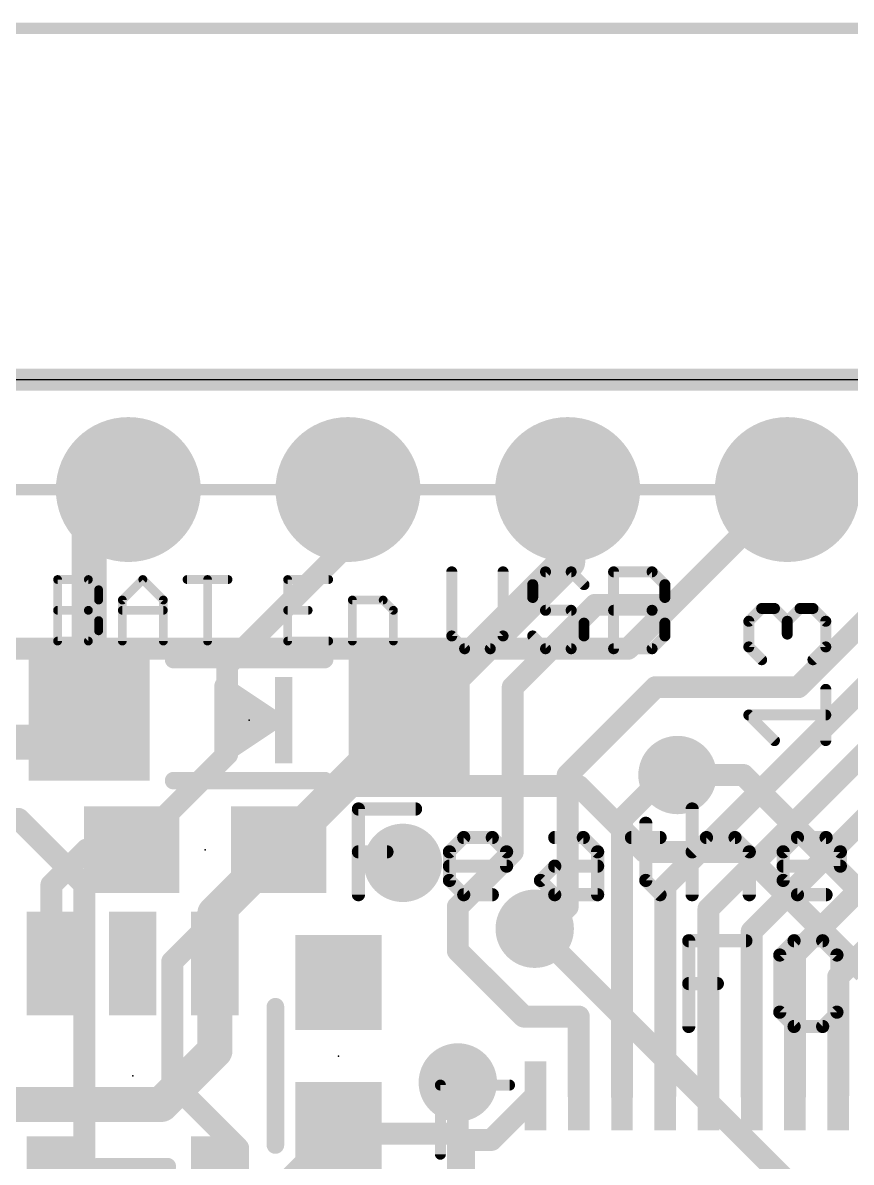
# Model space of a CAD drawing. Extents: x -11.5 to 69.1, y -5.3 to 31.9.
# Drawn here: x 15.29 to 24.87, y 13.81 to 26.99 of the extents above; entities that cross this region are included whole.
import ezdxf

# ---------------------------------------------------------------- set-up
doc = ezdxf.new("R2010")
doc.units = 0
for name, color, linetype in [('1', 12, 'CONTINUOUS'), ('16', 132, 'CONTINUOUS'), ('17', 110, 'CONTINUOUS'), ('18', 110, 'CONTINUOUS'), ('20', 53, 'CONTINUOUS'), ('21', 40, 'CONTINUOUS'), ('23', 40, 'CONTINUOUS'), ('47', 253, 'CONTINUOUS')]:
    doc.layers.add(name, color=color, linetype=linetype)

# ---------------------------------------------------------------- blocks, each defined once
blk = doc.blocks.new('RECT')
blk.add_solid([(-0.5, -0.5), (0.5, -0.5), (-0.5, 0.5), (0.5, 0.5)])
blk = doc.blocks.new('ROUNDP')
at = {"const_width": 0.5}
blk.add_lwpolyline([(0, -0.25, 1), (0, 0.25, 1), (0, -0.25)], format="xyb", dxfattribs=at)
blk = doc.blocks.new('ROUNDV')
at = {"const_width": 0.5}
blk.add_lwpolyline([(0, -0.25, 1), (0, 0.25, 1), (0, -0.25)], format="xyb", dxfattribs=at)

msp = doc.modelspace()

# ---------------------------------------------------------------- linework, layer by layer
at = {"layer": '1'}
for points, const_width in [([(60.452, 22.86), (0, 22.86)], 0.254), ([(16.057, 21.137), (16.51, 21.59)], 0.4064), ([(21.59, 20.756), (21.59, 21.59)], 0.4064), ([(19.05, 21.59), (19.05, 20.955)], 0.254), ([(22.7965, 20.2565), (24.13, 21.59)], 0.254), ([(16.057, 18.923), (16.057, 21.137)], 0.4064), ([(19.05, 20.955), (17.653, 19.558)], 0.254), ([(19.757, 18.923), (21.59, 20.756)], 0.4064), ([(25.273, 20.32), (24.257, 19.304)], 0.254), ([(20.955, 19.304), (21.9075, 20.2565)], 0.254), ([(21.9075, 20.2565), (22.7965, 20.2565)], 0.254), ([(25.527, 19.812), (22.7182, 17.0032)], 0.254), ([(17.653, 19.558), (17.653, 18.5284)], 0.254), ([(20.955, 17.399), (20.955, 19.304)], 0.254), ([(22.606, 19.304), (21.59, 18.288)], 0.254), ([(24.257, 19.304), (22.606, 19.304)], 0.254), ([(25.781, 19.304), (23.2182, 16.7412)], 0.254), ([(18.249, 17.4244), (19.7476, 18.923)], 0.4064), ([(15.803, 18.669), (16.057, 18.923)], 0.254), ([(19.7476, 18.923), (19.757, 18.923)], 0.254), ([(14.86, 18.669), (15.803, 18.669)], 0.4064), ([(23.7182, 16.4792), (26.035, 18.796)], 0.254), ([(17.653, 18.5284), (16.549, 17.4244)], 0.254), ([(21.59, 18.288), (21.59, 16.764)], 0.254), ([(22.2182, 17.78), (22.7262, 18.288)], 0.254), ([(22.7262, 18.288), (22.86, 18.288)], 0.254), ([(24.2182, 16.2172), (26.289, 18.288)], 0.254), ([(22.2182, 17.78), (22.2182, 14.5766)], 0.254), ([(16.0274, 17.4244), (15.621, 17.018)], 0.254), ([(16.549, 17.4244), (16.0274, 17.4244)], 0.254), ([(17.5108, 16.6862), (18.249, 17.4244)], 0.4064), ([(20.32, 16.764), (20.955, 17.399)], 0.254), ([(24.7182, 15.9552), (26.162, 17.399)], 0.254), ([(15.621, 17.018), (15.621, 16.1185)], 0.254), ([(22.7182, 17.0032), (22.7182, 14.5766)], 0.254), ([(17.5108, 16.1083), (17.5108, 16.6862)], 0.4064), ([(20.32, 16.256), (20.32, 16.764)], 0.254), ([(21.59, 16.764), (21.336, 16.51)], 0.254), ([(23.2182, 16.7412), (23.2182, 14.5766)], 0.254), ([(21.336, 16.51), (21.209, 16.51)], 0.254), ([(23.7182, 14.5766), (23.7182, 16.4792)], 0.254), ([(21.082, 15.494), (20.32, 16.256)], 0.254), ([(24.2182, 16.2172), (24.2182, 14.5766)], 0.254), ([(15.621, 16.1185), (15.6108, 16.1083)], 0.254), ([(17.5108, 15.0978), (17.5108, 16.1083)], 0.4064), ([(24.7182, 14.5766), (24.7182, 15.9552)], 0.254), ([(21.082, 15.494), (21.7182, 15.494)], 0.254), ([(21.7182, 15.494), (21.7182, 14.5766)], 0.254), ([(17.5108, 15.0978), (16.891, 14.478)], 0.4064), ([(20.32, 14.1385), (20.32, 14.732)], 0.254), ([(16.891, 14.478), (14.732, 14.478)], 0.4064), ([(21.2182, 14.5766), (20.7085, 14.0669)], 0.254), ([(18.2611, 13.5081), (18.94, 14.187)], 0.254), ([(18.9885, 14.1385), (18.94, 14.187)], 0.254), ([(18.9885, 14.1385), (20.32, 14.1385)], 0.254), ([(20.3916, 14.0669), (20.32, 14.1385)], 0.254), ([(20.7085, 14.0669), (20.3916, 14.0669)], 0.254), ([(20.3916, 14.0669), (20.3916, 13.6016)], 0.254)]:
    msp.add_lwpolyline(points, dxfattribs=dict(at, const_width=const_width))
for points, const_width in [([(16.5818, 21.5182, 1), (16.4382, 21.6618)], 0.2032), ([(21.6916, 21.59, 1), (21.4884, 21.59)], 0.2032), ([(19.1135, 21.59, 1), (18.9865, 21.59)], 0.127), ([(24.1749, 21.5451, 1), (24.0851, 21.6349)], 0.127), ([(16.1586, 21.137, 1), (15.9554, 21.137)], 0.2032), ([(15.9852, 21.2088, 1), (16.1288, 21.0652)], 0.2032), ([(18.9865, 20.955, 1), (19.1135, 20.955)], 0.127), ([(19.0949, 20.9101, 1), (19.0051, 20.9999)], 0.127), ([(21.6618, 20.6842, 1), (21.5182, 20.8278)], 0.2032), ([(21.4884, 20.756, 1), (21.6916, 20.756)], 0.2032), ([(21.9075, 20.32, 1), (21.9075, 20.193)], 0.127), ([(21.9524, 20.2116, 1), (21.8626, 20.3014)], 0.127), ([(22.7516, 20.3014, 1), (22.8414, 20.2116)], 0.127), ([(22.7965, 20.193, 1), (22.7965, 20.32)], 0.127), ([(17.7165, 19.558, 1), (17.5895, 19.558)], 0.127), ([(17.6081, 19.6029, 1), (17.6979, 19.5131)], 0.127), ([(21.0185, 19.304, 1), (20.8915, 19.304)], 0.127), ([(20.9101, 19.3489, 1), (20.9999, 19.2591)], 0.127), ([(22.606, 19.3675, 1), (22.606, 19.2405)], 0.127), ([(22.6509, 19.2591, 1), (22.5611, 19.3489)], 0.127), ([(24.2121, 19.3489, 1), (24.3019, 19.2591)], 0.127), ([(24.257, 19.2405, 1), (24.257, 19.3675)], 0.127), ([(19.8194, 18.8512, 1), (19.6758, 18.9948)], 0.2032), ([(15.9554, 18.923, 1), (16.1586, 18.923)], 0.2032), ([(16.1019, 18.8781, 1), (16.0121, 18.9679)], 0.127), ([(19.6852, 18.9948, 1), (19.8288, 18.8512)], 0.2032), ([(19.7476, 18.9865, 1), (19.7476, 18.8595)], 0.127), ([(19.757, 18.8595, 1), (19.757, 18.9865)], 0.127), ([(15.803, 18.5674, 1), (15.803, 18.7706)], 0.2032), ([(15.7581, 18.7139, 1), (15.8479, 18.6241)], 0.127), ([(17.5895, 18.5284, 1), (17.7165, 18.5284)], 0.127), ([(17.6979, 18.4835, 1), (17.6081, 18.5733)], 0.127), ([(21.6535, 18.288, 1), (21.5265, 18.288)], 0.127), ([(21.5451, 18.3329, 1), (21.6349, 18.2431)], 0.127), ([(22.7262, 18.3515, 1), (22.7262, 18.2245)], 0.127), ([(22.7711, 18.2431, 1), (22.6813, 18.3329)], 0.127), ([(22.86, 18.2245, 1), (22.86, 18.3515)], 0.127), ([(22.2817, 17.78, 1), (22.1547, 17.78)], 0.127), ([(22.1733, 17.8249, 1), (22.2631, 17.7351)], 0.127), ([(16.0274, 17.4879, 1), (16.0274, 17.3609)], 0.127), ([(16.0723, 17.3795, 1), (15.9825, 17.4693)], 0.127), ([(16.5041, 17.4693, 1), (16.5939, 17.3795)], 0.127), ([(16.549, 17.3609, 1), (16.549, 17.4879)], 0.127), ([(18.1772, 17.4962, 1), (18.3208, 17.3526)], 0.2032), ([(18.3208, 17.3526, 1), (18.1772, 17.4962)], 0.2032), ([(20.8915, 17.399, 1), (21.0185, 17.399)], 0.127), ([(20.9999, 17.3541, 1), (20.9101, 17.4439)], 0.127), ([(15.6845, 17.018, 1), (15.5575, 17.018)], 0.127), ([(15.5761, 17.0629, 1), (15.6659, 16.9731)], 0.127), ([(22.7817, 17.0032, 1), (22.6547, 17.0032)], 0.127), ([(22.6733, 17.0481, 1), (22.7631, 16.9583)], 0.127), ([(17.6124, 16.6862, 1), (17.4092, 16.6862)], 0.2032), ([(20.3835, 16.764, 1), (20.2565, 16.764)], 0.127), ([(20.2751, 16.8089, 1), (20.3649, 16.7191)], 0.127), ([(21.6349, 16.7191, 1), (21.5451, 16.8089)], 0.127), ([(17.439, 16.758, 1), (17.5826, 16.6144)], 0.2032), ([(21.5265, 16.764, 1), (21.6535, 16.764)], 0.127), ([(23.2817, 16.7412, 1), (23.1547, 16.7412)], 0.127), ([(23.1733, 16.7861, 1), (23.2631, 16.6963)], 0.127), ([(21.209, 16.5735, 1), (21.209, 16.4465)], 0.127), ([(21.2911, 16.5549, 1), (21.3809, 16.4651)], 0.127), ([(21.336, 16.4465, 1), (21.336, 16.5735)], 0.127), ([(23.7817, 16.4792, 1), (23.6547, 16.4792)], 0.127), ([(23.6733, 16.5241, 1), (23.7631, 16.4343)], 0.127), ([(20.3649, 16.3009, 1), (20.2751, 16.2111)], 0.127), ([(24.2817, 16.2172, 1), (24.1547, 16.2172)], 0.127), ([(15.5659, 16.1532, 1), (15.6557, 16.0634)], 0.127), ([(15.6659, 16.0736, 1), (15.5761, 16.1634)], 0.127), ([(17.6124, 16.1083, 1), (17.4092, 16.1083)], 0.2032), ([(20.2565, 16.256, 1), (20.3835, 16.256)], 0.127), ([(24.1733, 16.2621, 1), (24.2631, 16.1723)], 0.127), ([(15.5575, 16.1185, 1), (15.6845, 16.1185)], 0.127), ([(17.4092, 16.1083, 1), (17.6124, 16.1083)], 0.2032), ([(24.7817, 15.9552, 1), (24.6547, 15.9552)], 0.127), ([(24.6733, 16.0001, 1), (24.7631, 15.9103)], 0.127), ([(21.082, 15.5575, 1), (21.082, 15.4305)], 0.127), ([(21.0371, 15.4491, 1), (21.1269, 15.5389)], 0.127), ([(21.7817, 15.494, 1), (21.6547, 15.494)], 0.127), ([(21.7182, 15.4305, 1), (21.7182, 15.5575)], 0.127), ([(17.5826, 15.026, 1), (17.439, 15.1696)], 0.2032), ([(17.4092, 15.0978, 1), (17.6124, 15.0978)], 0.2032), ([(20.3835, 14.732, 1), (20.2565, 14.732)], 0.127), ([(16.8192, 14.5498, 1), (16.9628, 14.4062)], 0.2032), ([(16.891, 14.3764, 1), (16.891, 14.5796)], 0.2032), ([(21.2631, 14.5317, 1), (21.1733, 14.6215)], 0.127), ([(21.6547, 14.5766, 1), (21.7817, 14.5766)], 0.127), ([(22.1547, 14.5766, 1), (22.2817, 14.5766)], 0.127), ([(22.6547, 14.5766, 1), (22.7817, 14.5766)], 0.127), ([(23.1547, 14.5766, 1), (23.2817, 14.5766)], 0.127), ([(23.6547, 14.5766, 1), (23.7817, 14.5766)], 0.127), ([(24.1547, 14.5766, 1), (24.2817, 14.5766)], 0.127), ([(24.6547, 14.5766, 1), (24.7817, 14.5766)], 0.127), ([(18.9849, 14.2319, 1), (18.8951, 14.1421)], 0.127), ([(18.9849, 14.1421, 1), (18.8951, 14.2319)], 0.127), ([(18.9885, 14.202, 1), (18.9885, 14.075)], 0.127), ([(18.9436, 14.0936, 1), (19.0334, 14.1834)], 0.127), ([(20.3649, 14.1834, 1), (20.2751, 14.0936)], 0.127), ([(20.32, 14.075, 1), (20.32, 14.202)], 0.127), ([(20.2565, 14.1385, 1), (20.3835, 14.1385)], 0.127), ([(20.3916, 14.1304, 1), (20.3916, 14.0034)], 0.127), ([(20.4551, 14.0669, 1), (20.3281, 14.0669)], 0.127), ([(20.3467, 14.022, 1), (20.4365, 14.1118)], 0.127), ([(20.6636, 14.1118, 1), (20.7534, 14.022)], 0.127), ([(20.7085, 14.0034, 1), (20.7085, 14.1304)], 0.127)]:
    msp.add_lwpolyline(points, format="xyb", dxfattribs=dict(at, const_width=const_width))
at = {"layer": '16', "const_width": 0.254}
for points in [[(60.452, 22.86), (0, 22.86)], [(22.2885, 19.7485), (24.13, 21.59)], [(7.9375, 19.7485), (22.2885, 19.7485)], [(23.622, 18.288), (22.86, 18.288)], [(23.622, 18.288), (25.4, 16.51)], [(17.018, 16.129), (19.05, 18.161)], [(19.05, 18.161), (21.717, 18.161)], [(22.479, 17.399), (21.717, 18.161)], [(15.24, 17.78), (8.763, 17.78)], [(16.002, 17.018), (15.24, 17.78)], [(23.622, 17.399), (22.479, 17.399)], [(23.622, 17.399), (25.019, 16.002)], [(16.002, 17.018), (16.002, 11.811)], [(21.209, 16.51), (27.178, 10.541)], [(17.018, 14.732), (17.018, 16.129)], [(17.78, 13.97), (17.018, 14.732)], [(20.32, 14.732), (20.32, 7.62)], [(17.78, 10.668), (17.78, 13.97)]]:
    msp.add_lwpolyline(points, dxfattribs=at)
at = {"layer": '16', "const_width": 0.127}
for points in [[(24.1749, 21.5451, 1), (24.0851, 21.6349)], [(22.2436, 19.7934, 1), (22.3334, 19.7036)], [(22.2885, 19.685, 1), (22.2885, 19.812)], [(22.86, 18.3515, 1), (22.86, 18.2245)], [(23.6669, 18.3329, 1), (23.5771, 18.2431)], [(23.622, 18.2245, 1), (23.622, 18.3515)], [(19.05, 18.2245, 1), (19.05, 18.0975)], [(19.0949, 18.1161, 1), (19.0051, 18.2059)], [(21.7619, 18.2059, 1), (21.6721, 18.1161)], [(21.717, 18.0975, 1), (21.717, 18.2245)], [(15.2849, 17.8249, 1), (15.1951, 17.7351)], [(15.24, 17.7165, 1), (15.24, 17.8435)], [(22.479, 17.4625, 1), (22.479, 17.3355)], [(22.4341, 17.3541, 1), (22.5239, 17.4439)], [(23.6669, 17.4439, 1), (23.5771, 17.3541)], [(23.622, 17.3355, 1), (23.622, 17.4625)], [(16.0655, 17.018, 1), (15.9385, 17.018)], [(15.9571, 16.9731, 1), (16.0469, 17.0629)], [(21.2539, 16.5549, 1), (21.1641, 16.4651)], [(17.0815, 16.129, 1), (16.9545, 16.129)], [(16.9731, 16.1739, 1), (17.0629, 16.0841)], [(17.0629, 14.7769, 1), (16.9731, 14.6871)], [(16.9545, 14.732, 1), (17.0815, 14.732)], [(20.3835, 14.732, 1), (20.2565, 14.732)], [(17.8435, 13.97, 1), (17.7165, 13.97)], [(17.7351, 13.9251, 1), (17.8249, 14.0149)]]:
    msp.add_lwpolyline(points, format="xyb", dxfattribs=at)
at = {"layer": '20'}
msp.add_line((57.785, 22.86), (2.54, 22.86), dxfattribs=at)
at = {"layer": '21'}
for points, const_width in [([(20.2502, 20.6383), (20.2502, 19.8968)], 0.127), ([(20.8434, 19.8968), (20.8434, 20.6383)], 0.127), ([(21.334, 20.6383), (21.1857, 20.49)], 0.127), ([(21.6306, 20.6383), (21.334, 20.6383)], 0.127), ([(21.7789, 20.49), (21.6306, 20.6383)], 0.127), ([(22.1213, 19.7485), (22.1213, 20.6383)], 0.127), ([(22.1213, 20.6383), (22.5661, 20.6383)], 0.127), ([(22.5661, 20.6383), (22.7144, 20.49)], 0.127), ([(15.6922, 19.8374), (15.6922, 20.5492)], 0.1016), ([(15.6922, 20.5492), (16.0481, 20.5492)], 0.1016), ([(16.0481, 20.5492), (16.1667, 20.4306)], 0.1016), ([(16.4406, 20.3119), (16.6779, 20.5492)], 0.1016), ([(16.6779, 20.5492), (16.9151, 20.3119)], 0.1016), ([(17.189, 20.5492), (17.6635, 20.5492)], 0.1016), ([(17.4263, 19.8374), (17.4263, 20.5492)], 0.1016), ([(18.8269, 20.5492), (18.3524, 20.5492)], 0.1016), ([(18.3524, 20.5492), (18.3524, 19.8374)], 0.1016), ([(16.1667, 20.4306), (16.1667, 20.3119)], 0.1016), ([(21.1857, 20.49), (21.1857, 20.3417)], 0.127), ([(22.7144, 20.49), (22.7144, 20.3417)], 0.127), ([(16.1667, 20.3119), (16.0481, 20.1933)], 0.1016), ([(16.4406, 19.8374), (16.4406, 20.3119)], 0.1016), ([(16.9151, 20.3119), (16.9151, 19.8374)], 0.1016), ([(19.1008, 19.8374), (19.1008, 20.3119)], 0.1016), ([(19.1008, 20.3119), (19.4567, 20.3119)], 0.1016), ([(19.4567, 20.3119), (19.5753, 20.1933)], 0.1016), ([(21.1857, 20.3417), (21.334, 20.1934)], 0.127), ([(22.7144, 20.3417), (22.5661, 20.1934)], 0.127), ([(15.6922, 20.1933), (16.0481, 20.1933)], 0.1016), ([(16.0481, 20.1933), (16.1667, 20.0747)], 0.1016), ([(16.4406, 20.1933), (16.9151, 20.1933)], 0.1016), ([(18.3524, 20.1933), (18.5897, 20.1933)], 0.1016), ([(19.5753, 20.1933), (19.5753, 19.8374)], 0.1016), ([(21.334, 20.1934), (21.6306, 20.1934)], 0.127), ([(21.6306, 20.1934), (21.7789, 20.0451)], 0.127), ([(22.1213, 20.1934), (22.5661, 20.1934)], 0.127), ([(22.5661, 20.1934), (22.7144, 20.0451)], 0.127), ([(23.6847, 20.0664), (23.833, 20.2147)], 0.127), ([(23.833, 20.2147), (23.9813, 20.2147)], 0.127), ([(23.9813, 20.2147), (24.1296, 20.0664)], 0.127), ([(24.1296, 20.0664), (24.2779, 20.2147)], 0.127), ([(24.2779, 20.2147), (24.4262, 20.2147)], 0.127), ([(24.4262, 20.2147), (24.5745, 20.0664)], 0.127), ([(16.1667, 20.0747), (16.1667, 19.956)], 0.1016), ([(21.7789, 20.0451), (21.7789, 19.8968)], 0.127), ([(22.7144, 20.0451), (22.7144, 19.8968)], 0.127), ([(23.6847, 19.7698), (23.6847, 20.0664)], 0.127), ([(24.1296, 20.0664), (24.1296, 19.9181)], 0.127), ([(24.5745, 20.0664), (24.5745, 19.7698)], 0.127), ([(16.1667, 19.956), (16.0481, 19.8374)], 0.1016), ([(20.2502, 19.8968), (20.3985, 19.7485)], 0.127), ([(20.6951, 19.7485), (20.8434, 19.8968)], 0.127), ([(21.334, 19.7485), (21.1857, 19.8968)], 0.127), ([(21.7789, 19.8968), (21.6306, 19.7485)], 0.127), ([(22.7144, 19.8968), (22.5661, 19.7485)], 0.127), ([(16.0481, 19.8374), (15.6922, 19.8374)], 0.1016), ([(18.3524, 19.8374), (18.8269, 19.8374)], 0.1016), ([(20.3985, 19.7485), (20.6951, 19.7485)], 0.127), ([(21.6306, 19.7485), (21.334, 19.7485)], 0.127), ([(22.5661, 19.7485), (22.1213, 19.7485)], 0.127), ([(23.833, 19.6215), (23.6847, 19.7698)], 0.127), ([(24.5745, 19.7698), (24.4262, 19.6215)], 0.127), ([(17.034, 19.623), (18.78, 19.623)], 0.2032), ([(17.607, 18.523), (17.607, 19.323)], 0.2032), ([(17.607, 19.323), (18.207, 18.923)], 0.2032), ([(24.5745, 18.686), (24.5745, 19.2792)], 0.127), ([(17.707, 18.723), (17.707, 19.123)], 0.2032), ([(17.707, 19.123), (18.007, 18.923)], 0.2032), ([(17.707, 19.1008), (17.7403, 19.1008)], 0.2032), ([(18.207, 18.923), (17.607, 18.523)], 0.2032), ([(18.007, 18.923), (17.707, 18.723)], 0.2032), ([(17.707, 18.8976), (17.9689, 18.8976)], 0.2032), ([(23.9813, 18.686), (23.6847, 18.9826)], 0.127), ([(23.6847, 18.9826), (24.5745, 18.9826)], 0.127), ([(18.78, 18.223), (17.034, 18.223)], 0.2032), ([(19.1706, 16.9037), (19.1706, 17.8951)], 0.1524), ([(19.1706, 17.8951), (19.8315, 17.8951)], 0.1524), ([(23.0296, 17.8951), (23.0296, 16.9037)], 0.1524), ([(22.4932, 17.7299), (22.4932, 17.0689)], 0.1524), ([(20.223, 17.3994), (20.3883, 17.5647)], 0.1524), ([(20.3883, 17.5647), (20.7187, 17.5647)], 0.1524), ([(20.7187, 17.5647), (20.884, 17.3994)], 0.1524), ([(21.4407, 17.5647), (21.7712, 17.5647)], 0.1524), ([(21.7712, 17.5647), (21.9364, 17.3994)], 0.1524), ([(22.3279, 17.5647), (22.6584, 17.5647)], 0.1524), ([(23.0296, 17.3994), (23.1948, 17.5647)], 0.1524), ([(23.1948, 17.5647), (23.5253, 17.5647)], 0.1524), ([(23.5253, 17.5647), (23.6905, 17.3994)], 0.1524), ([(24.082, 17.3994), (24.2473, 17.5647)], 0.1524), ([(24.2473, 17.5647), (24.5778, 17.5647)], 0.1524), ([(24.5778, 17.5647), (24.743, 17.3994)], 0.1524), ([(19.1706, 17.3994), (19.501, 17.3994)], 0.1524), ([(20.223, 17.0689), (20.223, 17.3994)], 0.1524), ([(20.884, 17.3994), (20.884, 17.2342)], 0.1524), ([(21.9364, 17.3994), (21.9364, 16.9037)], 0.1524), ([(23.6905, 17.3994), (23.6905, 16.9037)], 0.1524), ([(24.082, 17.0689), (24.082, 17.3994)], 0.1524), ([(24.743, 17.3994), (24.743, 17.2342)], 0.1524), ([(20.884, 17.2342), (20.223, 17.2342)], 0.1524), ([(21.2755, 17.0689), (21.4407, 17.2342)], 0.1524), ([(21.4407, 17.2342), (21.9364, 17.2342)], 0.1524), ([(24.743, 17.2342), (24.082, 17.2342)], 0.1524), ([(20.3883, 16.9037), (20.223, 17.0689)], 0.1524), ([(21.4407, 16.9037), (21.2755, 17.0689)], 0.1524), ([(22.4932, 17.0689), (22.6584, 16.9037)], 0.1524), ([(24.2473, 16.9037), (24.082, 17.0689)], 0.1524), ([(20.7187, 16.9037), (20.3883, 16.9037)], 0.1524), ([(21.9364, 16.9037), (21.4407, 16.9037)], 0.1524), ([(24.5778, 16.9037), (24.2473, 16.9037)], 0.1524), ([(22.9903, 15.3797), (22.9903, 16.3711)], 0.1524), ([(22.9903, 16.3711), (23.6512, 16.3711)], 0.1524), ([(24.208, 16.3711), (24.0427, 16.2059)], 0.1524), ([(24.5385, 16.3711), (24.208, 16.3711)], 0.1524), ([(24.7037, 16.2059), (24.5385, 16.3711)], 0.1524), ([(24.0427, 16.2059), (24.0427, 15.5449)], 0.1524), ([(24.7037, 15.5449), (24.7037, 16.2059)], 0.1524), ([(22.9903, 15.8754), (23.3208, 15.8754)], 0.1524), ([(18.2108, 14.0082), (18.2108, 15.6082)], 0.2032), ([(24.0427, 15.5449), (24.208, 15.3797)], 0.1524), ([(24.5385, 15.3797), (24.7037, 15.5449)], 0.1524), ([(24.208, 15.3797), (24.5385, 15.3797)], 0.1524), ([(20.9182, 14.7016), (20.1182, 14.7016)], 0.127), ([(20.1182, 14.7016), (20.1182, 13.9016)], 0.127), ([(16.9608, 13.7582), (16.1608, 13.7582)], 0.2032)]:
    msp.add_lwpolyline(points, dxfattribs=dict(at, const_width=const_width))
for points, const_width in [([(20.282, 20.6383, 1), (20.2185, 20.6383)], 0.0635), ([(20.8751, 20.6383, 1), (20.8116, 20.6383)], 0.0635), ([(21.334, 20.67, 1), (21.334, 20.6065)], 0.0635), ([(21.3565, 20.6158, 1), (21.3116, 20.6607)], 0.0635), ([(21.6531, 20.6607, 1), (21.6082, 20.6158)], 0.0635), ([(21.6306, 20.6065, 1), (21.6306, 20.67)], 0.0635), ([(22.153, 20.6383, 1), (22.0895, 20.6383)], 0.0635), ([(22.1213, 20.67, 1), (22.1213, 20.6065)], 0.0635), ([(22.5886, 20.6607, 1), (22.5437, 20.6158)], 0.0635), ([(22.5661, 20.6065, 1), (22.5661, 20.67)], 0.0635), ([(15.7176, 20.5492, 1), (15.6668, 20.5492)], 0.0508), ([(15.6922, 20.5746, 1), (15.6922, 20.5238)], 0.0508), ([(16.066, 20.5672, 1), (16.0301, 20.5312)], 0.0508), ([(16.0481, 20.5238, 1), (16.0481, 20.5746)], 0.0508), ([(16.6958, 20.5672, 1), (16.6599, 20.5312)], 0.0508), ([(16.6958, 20.5312, 1), (16.6599, 20.5672)], 0.0508), ([(17.189, 20.5746, 1), (17.189, 20.5238)], 0.0508), ([(17.4517, 20.5492, 1), (17.4009, 20.5492)], 0.0508), ([(17.6635, 20.5238, 1), (17.6635, 20.5746)], 0.0508), ([(18.3524, 20.5746, 1), (18.3524, 20.5238)], 0.0508), ([(18.3778, 20.5492, 1), (18.327, 20.5492)], 0.0508), ([(18.8269, 20.5238, 1), (18.8269, 20.5746)], 0.0508), ([(16.1921, 20.4306, 1), (16.1413, 20.4306)], 0.0508), ([(16.1488, 20.4126, 1), (16.1847, 20.4485)], 0.0508), ([(21.2175, 20.49, 1), (21.154, 20.49)], 0.0635), ([(21.1633, 20.5124, 1), (21.2082, 20.4675)], 0.0635), ([(21.7565, 20.4675, 1), (21.8014, 20.5124)], 0.0635), ([(22.7462, 20.49, 1), (22.6827, 20.49)], 0.0635), ([(22.692, 20.4675, 1), (22.7369, 20.5124)], 0.0635), ([(16.1413, 20.3119, 1), (16.1921, 20.3119)], 0.0508), ([(16.1847, 20.294, 1), (16.1488, 20.3299)], 0.0508), ([(16.466, 20.3119, 1), (16.4152, 20.3119)], 0.0508), ([(16.4226, 20.3299, 1), (16.4586, 20.294)], 0.0508), ([(16.9405, 20.3119, 1), (16.8897, 20.3119)], 0.0508), ([(16.8972, 20.294, 1), (16.9331, 20.3299)], 0.0508), ([(19.1262, 20.3119, 1), (19.0754, 20.3119)], 0.0508), ([(19.1008, 20.3373, 1), (19.1008, 20.2865)], 0.0508), ([(19.4747, 20.3299, 1), (19.4387, 20.294)], 0.0508), ([(19.4567, 20.2865, 1), (19.4567, 20.3373)], 0.0508), ([(21.154, 20.3417, 1), (21.2175, 20.3417)], 0.0635), ([(21.2082, 20.3641, 1), (21.1633, 20.3192)], 0.0635), ([(22.6827, 20.3417, 1), (22.7462, 20.3417)], 0.0635), ([(22.7369, 20.3192, 1), (22.692, 20.3641)], 0.0635), ([(15.6922, 20.2187, 1), (15.6922, 20.1679)], 0.0508), ([(16.066, 20.2113, 1), (16.0301, 20.1753)], 0.0508), ([(16.0301, 20.2113, 1), (16.066, 20.1753)], 0.0508), ([(16.0481, 20.1679, 1), (16.0481, 20.2187)], 0.0508), ([(16.4406, 20.2187, 1), (16.4406, 20.1679)], 0.0508), ([(16.9151, 20.1679, 1), (16.9151, 20.2187)], 0.0508), ([(18.3524, 20.2187, 1), (18.3524, 20.1679)], 0.0508), ([(18.5897, 20.1679, 1), (18.5897, 20.2187)], 0.0508), ([(19.6007, 20.1933, 1), (19.5499, 20.1933)], 0.0508), ([(19.5574, 20.1753, 1), (19.5933, 20.2113)], 0.0508), ([(21.334, 20.2251, 1), (21.334, 20.1616)], 0.0635), ([(21.3116, 20.1709, 1), (21.3565, 20.2158)], 0.0635), ([(21.6531, 20.2158, 1), (21.6082, 20.1709)], 0.0635), ([(21.6306, 20.1616, 1), (21.6306, 20.2251)], 0.0635), ([(22.1213, 20.2251, 1), (22.1213, 20.1616)], 0.0635), ([(22.5886, 20.2158, 1), (22.5437, 20.1709)], 0.0635), ([(22.5437, 20.2158, 1), (22.5886, 20.1709)], 0.0635), ([(22.5661, 20.1616, 1), (22.5661, 20.2251)], 0.0635), ([(23.833, 20.2464, 1), (23.833, 20.1829)], 0.0635), ([(23.8555, 20.1922, 1), (23.8106, 20.2371)], 0.0635), ([(24.0038, 20.2371, 1), (23.9589, 20.1922)], 0.0635), ([(23.9813, 20.1829, 1), (23.9813, 20.2464)], 0.0635), ([(24.2779, 20.2464, 1), (24.2779, 20.1829)], 0.0635), ([(24.3004, 20.1922, 1), (24.2555, 20.2371)], 0.0635), ([(24.4487, 20.2371, 1), (24.4038, 20.1922)], 0.0635), ([(24.4262, 20.1829, 1), (24.4262, 20.2464)], 0.0635), ([(16.1921, 20.0747, 1), (16.1413, 20.0747)], 0.0508), ([(16.1488, 20.0567, 1), (16.1847, 20.0926)], 0.0508), ([(21.8107, 20.0451, 1), (21.7472, 20.0451)], 0.0635), ([(21.7565, 20.0226, 1), (21.8014, 20.0675)], 0.0635), ([(22.7462, 20.0451, 1), (22.6827, 20.0451)], 0.0635), ([(22.692, 20.0226, 1), (22.7369, 20.0675)], 0.0635), ([(23.7165, 20.0664, 1), (23.653, 20.0664)], 0.0635), ([(23.6623, 20.0888, 1), (23.7072, 20.0439)], 0.0635), ([(24.1614, 20.0664, 1), (24.0979, 20.0664)], 0.0635), ([(24.1072, 20.0888, 1), (24.1521, 20.0439)], 0.0635), ([(24.1072, 20.0439, 1), (24.1521, 20.0888)], 0.0635), ([(24.6062, 20.0664, 1), (24.5428, 20.0664)], 0.0635), ([(24.552, 20.0439, 1), (24.597, 20.0888)], 0.0635), ([(16.1413, 19.956, 1), (16.1921, 19.956)], 0.0508), ([(16.1847, 19.9381, 1), (16.1488, 19.974)], 0.0508), ([(20.2185, 19.8968, 1), (20.282, 19.8968)], 0.0635), ([(20.2727, 19.9192, 1), (20.2278, 19.8743)], 0.0635), ([(20.8116, 19.8968, 1), (20.8751, 19.8968)], 0.0635), ([(20.8658, 19.8743, 1), (20.8209, 19.9192)], 0.0635), ([(21.2082, 19.9192, 1), (21.1633, 19.8743)], 0.0635), ([(21.7472, 19.8968, 1), (21.8107, 19.8968)], 0.0635), ([(21.8014, 19.8743, 1), (21.7565, 19.9192)], 0.0635), ([(22.6827, 19.8968, 1), (22.7462, 19.8968)], 0.0635), ([(22.7369, 19.8743, 1), (22.692, 19.9192)], 0.0635), ([(24.0979, 19.9181, 1), (24.1614, 19.9181)], 0.0635), ([(15.6922, 19.8628, 1), (15.6922, 19.812)], 0.0508), ([(15.6668, 19.8374, 1), (15.7176, 19.8374)], 0.0508), ([(16.0301, 19.8554, 1), (16.066, 19.8194)], 0.0508), ([(16.0481, 19.812, 1), (16.0481, 19.8628)], 0.0508), ([(16.4152, 19.8374, 1), (16.466, 19.8374)], 0.0508), ([(16.8897, 19.8374, 1), (16.9405, 19.8374)], 0.0508), ([(17.4009, 19.8374, 1), (17.4517, 19.8374)], 0.0508), ([(18.3524, 19.8628, 1), (18.3524, 19.812)], 0.0508), ([(18.327, 19.8374, 1), (18.3778, 19.8374)], 0.0508), ([(18.8269, 19.812, 1), (18.8269, 19.8628)], 0.0508), ([(19.0754, 19.8374, 1), (19.1262, 19.8374)], 0.0508), ([(19.5499, 19.8374, 1), (19.6007, 19.8374)], 0.0508), ([(20.3985, 19.7802, 1), (20.3985, 19.7168)], 0.0635), ([(20.3761, 19.726, 1), (20.421, 19.771)], 0.0635), ([(20.6726, 19.771, 1), (20.7176, 19.726)], 0.0635), ([(20.6951, 19.7168, 1), (20.6951, 19.7802)], 0.0635), ([(21.334, 19.7802, 1), (21.334, 19.7168)], 0.0635), ([(21.3116, 19.726, 1), (21.3565, 19.771)], 0.0635), ([(21.6082, 19.771, 1), (21.6531, 19.726)], 0.0635), ([(21.6306, 19.7168, 1), (21.6306, 19.7802)], 0.0635), ([(22.0895, 19.7485, 1), (22.153, 19.7485)], 0.0635), ([(22.1213, 19.7802, 1), (22.1213, 19.7168)], 0.0635), ([(22.5437, 19.771, 1), (22.5886, 19.726)], 0.0635), ([(22.5661, 19.7168, 1), (22.5661, 19.7802)], 0.0635), ([(23.653, 19.7698, 1), (23.7165, 19.7698)], 0.0635), ([(23.7072, 19.7922, 1), (23.6623, 19.7473)], 0.0635), ([(24.5428, 19.7698, 1), (24.6062, 19.7698)], 0.0635), ([(24.597, 19.7473, 1), (24.552, 19.7922)], 0.0635), ([(17.034, 19.6738, 1), (17.034, 19.5722)], 0.1016), ([(18.78, 19.5722, 1), (18.78, 19.6738)], 0.1016), ([(23.8106, 19.599, 1), (23.8555, 19.644)], 0.0635), ([(24.4038, 19.644, 1), (24.4487, 19.599)], 0.0635), ([(17.6578, 19.323, 1), (17.5562, 19.323)], 0.1016), ([(17.6352, 19.3653, 1), (17.5788, 19.2807)], 0.1016), ([(24.6062, 19.2792, 1), (24.5428, 19.2792)], 0.0635), ([(17.7578, 19.123, 1), (17.6562, 19.123)], 0.1016), ([(17.7352, 19.1653, 1), (17.6788, 19.0807)], 0.1016), ([(17.707, 19.1516, 1), (17.707, 19.05)], 0.1016), ([(17.7403, 19.05, 1), (17.7403, 19.1516)], 0.1016), ([(17.707, 18.9484, 1), (17.707, 18.8468)], 0.1016), ([(17.9689, 18.8468, 1), (17.9689, 18.9484)], 0.1016), ([(18.0352, 18.8807, 1), (17.9788, 18.9653)], 0.1016), ([(17.9788, 18.8807, 1), (18.0352, 18.9653)], 0.1016), ([(18.2352, 18.8807, 1), (18.1788, 18.9653)], 0.1016), ([(18.1788, 18.8807, 1), (18.2352, 18.9653)], 0.1016), ([(23.6847, 19.0143, 1), (23.6847, 18.9508)], 0.0635), ([(23.7072, 19.005, 1), (23.6623, 18.9601)], 0.0635), ([(24.5745, 18.9508, 1), (24.5745, 19.0143)], 0.0635), ([(17.6788, 18.7653, 1), (17.7352, 18.6807)], 0.1016), ([(17.6562, 18.723, 1), (17.7578, 18.723)], 0.1016), ([(23.9589, 18.6635, 1), (24.0038, 18.7084)], 0.0635), ([(24.5428, 18.686, 1), (24.6062, 18.686)], 0.0635), ([(17.5788, 18.5653, 1), (17.6352, 18.4807)], 0.1016), ([(17.5562, 18.523, 1), (17.6578, 18.523)], 0.1016), ([(17.034, 18.2738, 1), (17.034, 18.1722)], 0.1016), ([(18.78, 18.1722, 1), (18.78, 18.2738)], 0.1016), ([(19.2087, 17.8951, 1), (19.1325, 17.8951)], 0.0762), ([(19.1706, 17.9332, 1), (19.1706, 17.857)], 0.0762), ([(19.8315, 17.857, 1), (19.8315, 17.9332)], 0.0762), ([(23.0677, 17.8951, 1), (22.9915, 17.8951)], 0.0762), ([(22.5313, 17.7299, 1), (22.4551, 17.7299)], 0.0762), ([(20.3883, 17.6028, 1), (20.3883, 17.5266)], 0.0762), ([(20.4152, 17.5377, 1), (20.3613, 17.5916)], 0.0762), ([(20.7457, 17.5916, 1), (20.6918, 17.5377)], 0.0762), ([(20.7187, 17.5266, 1), (20.7187, 17.6028)], 0.0762), ([(21.4407, 17.6028, 1), (21.4407, 17.5266)], 0.0762), ([(21.7981, 17.5916, 1), (21.7443, 17.5377)], 0.0762), ([(21.7712, 17.5266, 1), (21.7712, 17.6028)], 0.0762), ([(22.3279, 17.6028, 1), (22.3279, 17.5266)], 0.0762), ([(22.6584, 17.5266, 1), (22.6584, 17.6028)], 0.0762), ([(23.1948, 17.6028, 1), (23.1948, 17.5266)], 0.0762), ([(23.2218, 17.5377, 1), (23.1679, 17.5916)], 0.0762), ([(23.5522, 17.5916, 1), (23.4984, 17.5377)], 0.0762), ([(23.5253, 17.5266, 1), (23.5253, 17.6028)], 0.0762), ([(24.2473, 17.6028, 1), (24.2473, 17.5266)], 0.0762), ([(24.2742, 17.5377, 1), (24.2203, 17.5916)], 0.0762), ([(24.6047, 17.5916, 1), (24.5508, 17.5377)], 0.0762), ([(24.5778, 17.5266, 1), (24.5778, 17.6028)], 0.0762), ([(19.1706, 17.4375, 1), (19.1706, 17.3613)], 0.0762), ([(19.501, 17.3613, 1), (19.501, 17.4375)], 0.0762), ([(20.2611, 17.3994, 1), (20.1849, 17.3994)], 0.0762), ([(20.1961, 17.4264, 1), (20.25, 17.3725)], 0.0762), ([(20.9221, 17.3994, 1), (20.8459, 17.3994)], 0.0762), ([(20.857, 17.3725, 1), (20.9109, 17.4264)], 0.0762), ([(21.9745, 17.3994, 1), (21.8983, 17.3994)], 0.0762), ([(21.9095, 17.3725, 1), (21.9634, 17.4264)], 0.0762), ([(23.0026, 17.4264, 1), (23.0565, 17.3725)], 0.0762), ([(23.7286, 17.3994, 1), (23.6524, 17.3994)], 0.0762), ([(23.6636, 17.3725, 1), (23.7175, 17.4264)], 0.0762), ([(24.1201, 17.3994, 1), (24.0439, 17.3994)], 0.0762), ([(24.0551, 17.4264, 1), (24.109, 17.3725)], 0.0762), ([(24.7811, 17.3994, 1), (24.7049, 17.3994)], 0.0762), ([(24.7161, 17.3725, 1), (24.7699, 17.4264)], 0.0762), ([(20.223, 17.2723, 1), (20.223, 17.1961)], 0.0762), ([(20.8459, 17.2342, 1), (20.9221, 17.2342)], 0.0762), ([(20.884, 17.1961, 1), (20.884, 17.2723)], 0.0762), ([(21.4407, 17.2723, 1), (21.4407, 17.1961)], 0.0762), ([(21.4677, 17.2072, 1), (21.4138, 17.2611)], 0.0762), ([(21.9364, 17.1961, 1), (21.9364, 17.2723)], 0.0762), ([(24.082, 17.2723, 1), (24.082, 17.1961)], 0.0762), ([(24.7049, 17.2342, 1), (24.7811, 17.2342)], 0.0762), ([(24.743, 17.1961, 1), (24.743, 17.2723)], 0.0762), ([(20.25, 17.0959, 1), (20.1961, 17.042)], 0.0762), ([(21.3024, 17.0959, 1), (21.2485, 17.042)], 0.0762), ([(21.2485, 17.0959, 1), (21.3024, 17.042)], 0.0762), ([(22.5201, 17.0959, 1), (22.4662, 17.042)], 0.0762), ([(24.109, 17.0959, 1), (24.0551, 17.042)], 0.0762), ([(20.1849, 17.0689, 1), (20.2611, 17.0689)], 0.0762), ([(22.4551, 17.0689, 1), (22.5313, 17.0689)], 0.0762), ([(24.0439, 17.0689, 1), (24.1201, 17.0689)], 0.0762), ([(19.1325, 16.9037, 1), (19.2087, 16.9037)], 0.0762), ([(20.3883, 16.9418, 1), (20.3883, 16.8656)], 0.0762), ([(20.3613, 16.8768, 1), (20.4152, 16.9306)], 0.0762), ([(20.7187, 16.8656, 1), (20.7187, 16.9418)], 0.0762), ([(21.4407, 16.9418, 1), (21.4407, 16.8656)], 0.0762), ([(21.4138, 16.8768, 1), (21.4677, 16.9306)], 0.0762), ([(21.8983, 16.9037, 1), (21.9745, 16.9037)], 0.0762), ([(21.9364, 16.8656, 1), (21.9364, 16.9418)], 0.0762), ([(22.6315, 16.8768, 1), (22.6854, 16.9306)], 0.0762), ([(22.9915, 16.9037, 1), (23.0677, 16.9037)], 0.0762), ([(23.6524, 16.9037, 1), (23.7286, 16.9037)], 0.0762), ([(24.2473, 16.9418, 1), (24.2473, 16.8656)], 0.0762), ([(24.2203, 16.8768, 1), (24.2742, 16.9306)], 0.0762), ([(24.5778, 16.8656, 1), (24.5778, 16.9418)], 0.0762), ([(23.0284, 16.3711, 1), (22.9522, 16.3711)], 0.0762), ([(22.9903, 16.4092, 1), (22.9903, 16.333)], 0.0762), ([(23.6512, 16.333, 1), (23.6512, 16.4092)], 0.0762), ([(24.208, 16.4092, 1), (24.208, 16.333)], 0.0762), ([(24.2349, 16.3442, 1), (24.181, 16.3981)], 0.0762), ([(24.5654, 16.3981, 1), (24.5115, 16.3442)], 0.0762), ([(24.5385, 16.333, 1), (24.5385, 16.4092)], 0.0762), ([(24.0808, 16.2059, 1), (24.0046, 16.2059)], 0.0762), ([(24.0158, 16.2328, 1), (24.0697, 16.179)], 0.0762), ([(24.7418, 16.2059, 1), (24.6656, 16.2059)], 0.0762), ([(24.6768, 16.179, 1), (24.7306, 16.2328)], 0.0762), ([(22.9903, 15.9135, 1), (22.9903, 15.8373)], 0.0762), ([(23.3208, 15.8373, 1), (23.3208, 15.9135)], 0.0762), ([(18.2616, 15.6082, 1), (18.16, 15.6082)], 0.1016), ([(24.0697, 15.5719, 1), (24.0158, 15.518)], 0.0762), ([(24.0046, 15.5449, 1), (24.0808, 15.5449)], 0.0762), ([(24.6656, 15.5449, 1), (24.7418, 15.5449)], 0.0762), ([(24.7306, 15.518, 1), (24.6768, 15.5719)], 0.0762), ([(24.208, 15.4178, 1), (24.208, 15.3416)], 0.0762), ([(24.181, 15.3528, 1), (24.2349, 15.4066)], 0.0762), ([(24.5115, 15.4066, 1), (24.5654, 15.3528)], 0.0762), ([(24.5385, 15.3416, 1), (24.5385, 15.4178)], 0.0762), ([(22.9522, 15.3797, 1), (23.0284, 15.3797)], 0.0762), ([(20.1182, 14.7334, 1), (20.1182, 14.6699)], 0.0635), ([(20.1499, 14.7016, 1), (20.0864, 14.7016)], 0.0635), ([(20.9182, 14.6699, 1), (20.9182, 14.7334)], 0.0635), ([(18.16, 14.0082, 1), (18.2616, 14.0082)], 0.1016), ([(16.1608, 13.809, 1), (16.1608, 13.7074)], 0.1016), ([(16.9608, 13.7074, 1), (16.9608, 13.809)], 0.1016), ([(20.0864, 13.9016, 1), (20.1499, 13.9016)], 0.0635)]:
    msp.add_lwpolyline(points, format="xyb", dxfattribs=dict(at, const_width=const_width))
at = {"layer": '23'}
for p in [(17.907, 18.923), (17.399, 17.4244), (18.94, 15.037), (16.5608, 14.8082)]:
    msp.add_point(p, dxfattribs=at)
at = {"layer": '47', "const_width": 0.13}
for points in [[(0.065, 26.924), (60.26, 26.924)], [(30.48, 21.59), (-8.046, 21.59)]]:
    msp.add_lwpolyline(points, dxfattribs=at)

# ---------------------------------------------------------------- block references
at = {"layer": '1'}
for p, xscale, yscale, rotation in [((16.057, 18.923), 1.4, 1.4, 270), ((19.757, 18.923), 1.4, 1.4, 270), ((15.6108, 16.1083), 0.55, 1.2, 180), ((16.5608, 16.1083), 0.55, 1.2, 180), ((17.5108, 16.1083), 0.55, 1.2, 180), ((21.2182, 14.5766), 0.8, 0.25, 270), ((21.7182, 14.5766), 0.8, 0.25, 270), ((22.2182, 14.5766), 0.8, 0.25, 270), ((22.7182, 14.5766), 0.8, 0.25, 270), ((23.2182, 14.5766), 0.8, 0.25, 270), ((23.7182, 14.5766), 0.8, 0.25, 270), ((24.2182, 14.5766), 0.8, 0.25, 270), ((24.7182, 14.5766), 0.8, 0.25, 270), ((15.6108, 13.5081), 0.55, 1.2, 180), ((17.5108, 13.5081), 0.55, 1.2, 180)]:
    msp.add_blockref('RECT', p, dxfattribs=dict(at, xscale=xscale, yscale=yscale, rotation=rotation))
at = {"layer": '1', "xscale": 1.1}
for p in [(16.549, 17.4244), (18.249, 17.4244)]:
    msp.add_blockref('RECT', p, dxfattribs=at)
at = {"layer": '1', "xscale": 1.1, "rotation": 90}
for p in [(18.94, 15.887), (18.94, 14.187)]:
    msp.add_blockref('RECT', p, dxfattribs=at)
at = {"layer": '17', "xscale": 1.6764, "yscale": 1.6764, "rotation": 90}
for p in [(16.51, 21.59), (16.51, 21.59), (19.05, 21.59), (19.05, 21.59), (21.59, 21.59), (21.59, 21.59), (24.13, 21.59), (24.13, 21.59)]:
    msp.add_blockref('ROUNDP', p, dxfattribs=at)
at = {"layer": '18', "xscale": 0.9064, "yscale": 0.9064}
for p in [(22.86, 18.288), (22.86, 18.288), (19.685, 17.272), (19.685, 17.272), (21.209, 16.51), (21.209, 16.51), (20.32, 14.732), (20.32, 14.732)]:
    msp.add_blockref('ROUNDV', p, dxfattribs=at)
at = {"layer": '21', "xscale": 0.2, "rotation": 180}
msp.add_blockref('RECT', (18.307, 18.923), dxfattribs=at)

doc.saveas('drawing.dxf')
